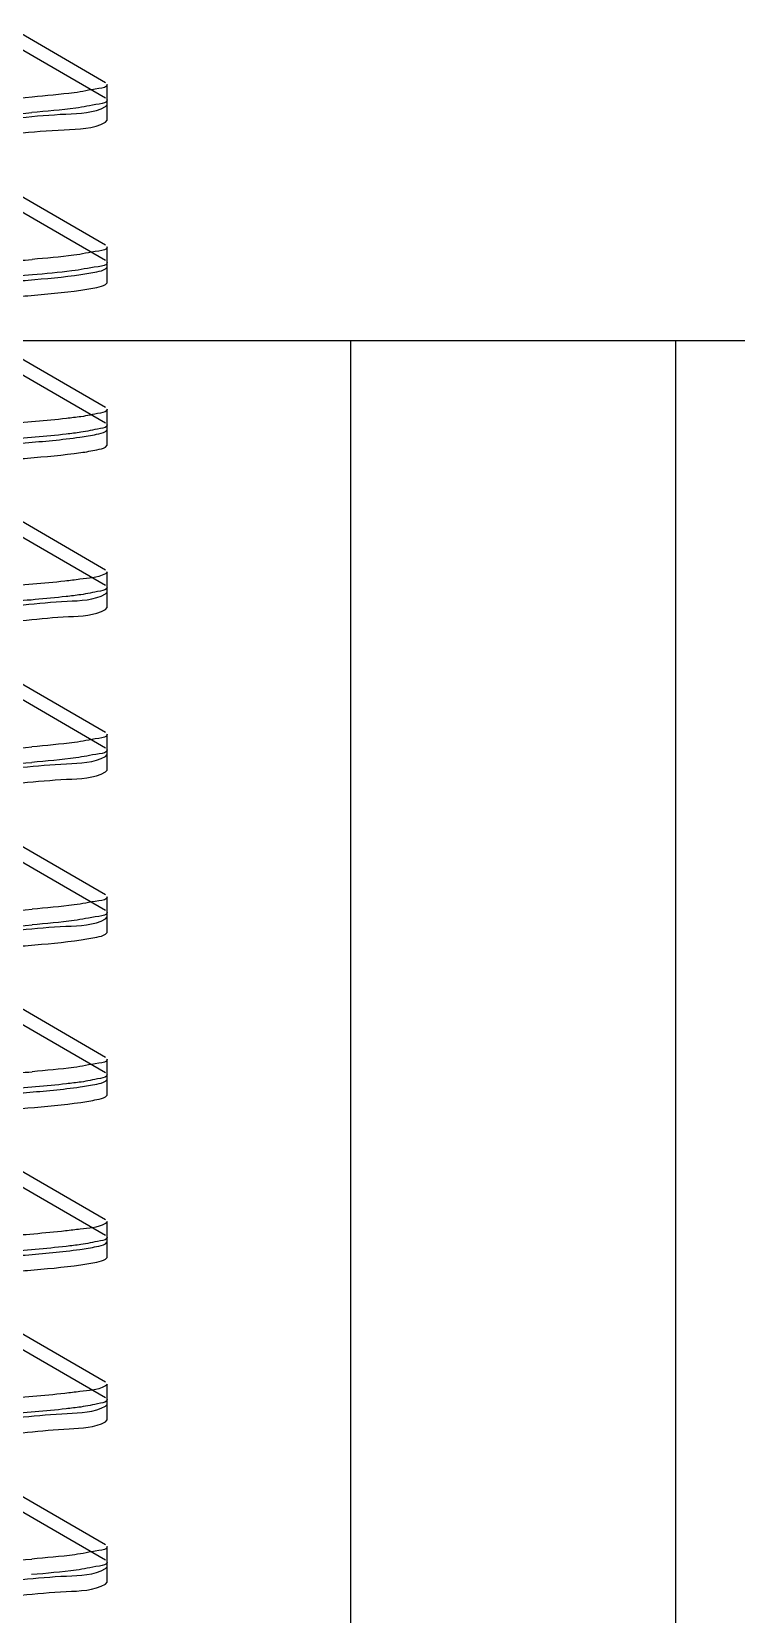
# Model space of a CAD drawing. Extents: x 69728788 to 150676229, y 20333219 to 43663798.
# Drawn here: x 75262334.6 to 75262409, y 20709038.3 to 20709205.3 of the extents above; entities that cross this region are included whole.
import ezdxf

# ---------------------------------------------------------------- set-up
doc = ezdxf.new("R2010")
doc.units = 0
doc.header["$LTSCALE"] = 1000
doc.header["$MEASUREMENT"] = 0
doc.layers.get('0').update_dxf_attribs({"linetype": 'CONTINUOUS'})

# ---------------------------------------------------------------- blocks, each defined once
blk = doc.blocks.new('gfhhrryyfd')
at = {"linetype": 'Continuous'}
for p, q in [((3693397.01, -1740978.2), (3693387.71, -1740972.81)), ((3693397.01, -1740979.84), (3693387.71, -1740974.45)), ((3693397.18, -1740980.53), (3693397.18, -1740978.38)), ((3693397.18, -1740980.53), (3693397.18, -1740978.38)), ((3693397.01, -1740980.71), (3693397.18, -1740980.53)), ((3693397.18, -1740982.17), (3693397.18, -1740980.02)), ((3693397.18, -1740982.17), (3693397.18, -1740980.02)), ((3693397.01, -1740982.36), (3693397.18, -1740982.17)), ((3693397.01, -1740995.34), (3693387.71, -1740989.95)), ((3693397.01, -1740996.98), (3693387.71, -1740991.59)), ((3693397.18, -1740997.67), (3693397.18, -1740995.53)), ((3693397.18, -1740997.67), (3693397.18, -1740995.53)), ((3693397.01, -1740997.86), (3693397.18, -1740997.67)), ((3693397.18, -1740999.31), (3693397.18, -1740997.17)), ((3693397.18, -1740999.31), (3693397.18, -1740997.17)), ((3693397.01, -1740999.5), (3693397.18, -1740999.31)), ((3693504.33, -1741005.43), (3693387.9, -1741005.43)), ((3693422.89, -1741005.43), (3693422.89, -1744418.97)), ((3693457.18, -1741005.43), (3693457.18, -1744418.97)), ((3693397.01, -1741012.49), (3693387.71, -1741007.1)), ((3693397.01, -1741014.13), (3693387.71, -1741008.74)), ((3693397.18, -1741014.82), (3693397.18, -1741012.67)), ((3693397.18, -1741014.82), (3693397.18, -1741012.67)), ((3693397.01, -1741015.01), (3693397.18, -1741014.82)), ((3693397.18, -1741016.46), (3693397.18, -1741014.31)), ((3693397.18, -1741016.46), (3693397.18, -1741014.31)), ((3693397.01, -1741016.65), (3693397.18, -1741016.46)), ((3693397.01, -1741029.63), (3693387.71, -1741024.24)), ((3693397.01, -1741031.27), (3693387.71, -1741025.89)), ((3693397.18, -1741031.96), (3693397.18, -1741029.82)), ((3693397.18, -1741031.96), (3693397.18, -1741029.82)), ((3693397.18, -1741033.6), (3693397.18, -1741031.46)), ((3693397.18, -1741033.6), (3693397.18, -1741031.46)), ((3693397.01, -1741032.15), (3693397.18, -1741031.96)), ((3693397.01, -1741033.79), (3693397.18, -1741033.6)), ((3693397.01, -1741046.78), (3693387.71, -1741041.39)), ((3693397.01, -1741048.42), (3693387.71, -1741043.03)), ((3693397.18, -1741049.11), (3693397.18, -1741046.96)), ((3693397.18, -1741049.11), (3693397.18, -1741046.96)), ((3693397.01, -1741049.3), (3693397.18, -1741049.11)), ((3693397.18, -1741050.75), (3693397.18, -1741048.61)), ((3693397.18, -1741050.75), (3693397.18, -1741048.61)), ((3693397.01, -1741050.94), (3693397.18, -1741050.75)), ((3693397.01, -1741063.92), (3693387.71, -1741058.53)), ((3693397.01, -1741065.56), (3693387.71, -1741060.18)), ((3693397.18, -1741066.25), (3693397.18, -1741064.11)), ((3693397.18, -1741066.25), (3693397.18, -1741064.11)), ((3693397.01, -1741066.44), (3693397.18, -1741066.25)), ((3693397.18, -1741067.89), (3693397.18, -1741065.75)), ((3693397.18, -1741067.89), (3693397.18, -1741065.75)), ((3693397.01, -1741068.08), (3693397.18, -1741067.89)), ((3693397.01, -1741081.07), (3693387.71, -1741075.68)), ((3693397.01, -1741082.71), (3693387.71, -1741077.32)), ((3693397.18, -1741083.4), (3693397.18, -1741081.26)), ((3693397.18, -1741083.4), (3693397.18, -1741081.26)), ((3693397.01, -1741083.59), (3693397.18, -1741083.4)), ((3693397.18, -1741085.04), (3693397.18, -1741082.9)), ((3693397.18, -1741085.04), (3693397.18, -1741082.9)), ((3693397.01, -1741085.23), (3693397.18, -1741085.04)), ((3693397.01, -1741098.21), (3693387.71, -1741092.83)), ((3693397.01, -1741099.85), (3693387.71, -1741094.47)), ((3693397.18, -1741100.54), (3693397.18, -1741098.4)), ((3693397.18, -1741100.54), (3693397.18, -1741098.4)), ((3693397.18, -1741102.18), (3693397.18, -1741100.04)), ((3693397.18, -1741102.18), (3693397.18, -1741100.04)), ((3693397.01, -1741100.73), (3693397.18, -1741100.54)), ((3693397.01, -1741102.37), (3693397.18, -1741102.18)), ((3693397.01, -1741115.36), (3693387.71, -1741109.97)), ((3693397.01, -1741117), (3693387.71, -1741111.61)), ((3693397.18, -1741117.69), (3693397.18, -1741115.55)), ((3693397.18, -1741117.69), (3693397.18, -1741115.55)), ((3693397.01, -1741117.88), (3693397.18, -1741117.69)), ((3693397.18, -1741119.33), (3693397.18, -1741117.19)), ((3693397.18, -1741119.33), (3693397.18, -1741117.19)), ((3693397.01, -1741119.52), (3693397.18, -1741119.33)), ((3693397.01, -1741132.5), (3693387.71, -1741127.12)), ((3693397.01, -1741134.14), (3693387.71, -1741128.76)), ((3693397.18, -1741134.83), (3693397.18, -1741132.69)), ((3693397.18, -1741134.83), (3693397.18, -1741132.69)), ((3693397.01, -1741135.02), (3693397.18, -1741134.83)), ((3693397.18, -1741136.47), (3693397.18, -1741134.33)), ((3693397.18, -1741136.47), (3693397.18, -1741134.33)), ((3693397.01, -1741136.66), (3693397.18, -1741136.47))]:
    blk.add_line(p, q, dxfattribs=at)
for centre, radius, start, end in [((3693363.61, -1740674.4), 306.38, 273.7314, 274.8001), ((3693364.52, -1740687.45), 294.94, 273.8317, 274.8033), ((3693363.33, -1740688.01), 309.93, 273.7005, 274.7995), ((3693363.92, -1740746.85), 302.5, 273.7655, 274.8009), ((3693364.59, -1740756.89), 294.08, 273.8398, 274.8035), ((3693363.62, -1740760.25), 306.26, 273.7325, 274.8002), ((3693363.63, -1740761.97), 306.18, 273.7327, 274.7996), ((3693363.34, -1740773.85), 309.82, 273.7014, 274.7995), ((3693363.93, -1740832.7), 302.38, 273.7666, 274.8009)]:
    blk.add_arc(centre, radius, start, end, dxfattribs=at)
for points in [[(3693393.7, -1740979.26), (3693392.22, -1740979.44), (3693390.74, -1740979.58), (3693389.25, -1740979.71)], [(3693393.86, -1740980.88), (3693392.32, -1740981.08), (3693390.77, -1740981.22), (3693389.22, -1740981.35)], [(3693393.66, -1740996.41), (3693392.2, -1740996.59), (3693390.73, -1740996.73), (3693389.27, -1740996.85)], [(3693393.46, -1740998.07), (3693392.07, -1740998.24), (3693390.68, -1740998.37), (3693389.28, -1740998.49)], [(3693389.28, -1740998.49), (3693387.09, -1740998.68), (3693384.89, -1740998.83), (3693382.69, -1740998.98)], [(3693393.74, -1741047.83), (3693392.25, -1741048.02), (3693390.74, -1741048.16), (3693389.24, -1741048.29)], [(3693393.88, -1741049.45), (3693392.33, -1741049.66), (3693390.77, -1741049.8), (3693389.21, -1741049.93)], [(3693393.7, -1741064.98), (3693392.22, -1741065.17), (3693390.74, -1741065.31), (3693389.25, -1741065.43)], [(3693393.69, -1741066.62), (3693392.21, -1741066.81), (3693390.73, -1741066.95), (3693389.25, -1741067.08)], [(3693393.66, -1741082.13), (3693392.2, -1741082.32), (3693390.73, -1741082.45), (3693389.27, -1741082.58)], [(3693393.75, -1741133.56), (3693392.25, -1741133.75), (3693390.74, -1741133.89), (3693389.24, -1741134.02)], [(3693393.92, -1741135.18), (3693392.35, -1741135.38), (3693390.78, -1741135.53), (3693389.2, -1741135.66)]]:
    blk.add_open_spline(points, degree=3, dxfattribs=at)
for points, knots in [([(3693397.18, -1740978.38), (3693397.18, -1740978.71), (3693395.44, -1740978.91), (3693394.57, -1740979.15), (3693393.7, -1740979.26)], [0, 0, 0, 0, 0.270729, 1, 1, 1, 1]), ([(3693383.34, -1740982.29), (3693386.51, -1740982.08), (3693390.94, -1740981.47), (3693395.78, -1740981.42), (3693397.01, -1740980.71)], [0, 0, 0, 0, 0.69148, 1, 1, 1, 1]), ([(3693397.18, -1740980.02), (3693397.18, -1740980.34), (3693395.53, -1740980.54), (3693394.7, -1740980.77), (3693393.86, -1740980.88)], [0, 0, 0, 0, 0.271512, 1, 1, 1, 1]), ([(3693382.69, -1740983.97), (3693386.02, -1740983.76), (3693390.66, -1740983.12), (3693395.73, -1740983.09), (3693397.01, -1740982.36)], [0, 0, 0, 0, 0.692236, 1, 1, 1, 1]), ([(3693397.18, -1740995.53), (3693397.18, -1740995.86), (3693395.42, -1740996.05), (3693394.54, -1740996.3), (3693393.66, -1740996.41)], [0, 0, 0, 0, 0.270557, 1, 1, 1, 1]), ([(3693397.18, -1740997.17), (3693397.18, -1740997.52), (3693395.31, -1740997.7), (3693394.39, -1740997.96), (3693393.46, -1740998.07)], [0, 0, 0, 0, 0.269818, 1, 1, 1, 1]), ([(3693394.41, -1740998.45), (3693394.98, -1740998.37), (3693395.85, -1740998.22), (3693396.74, -1740998.02), (3693397.01, -1740997.86)], [0, 0, 0, 0, 0.642793, 1, 1, 1, 1]), ([(3693386.34, -1740999.23), (3693387.17, -1740999.17), (3693389.87, -1740998.95), (3693392.56, -1740998.71), (3693394.41, -1740998.45)], [0, 0, 0, 0, 0.307531, 1, 1, 1, 1]), ([(3693394.41, -1741000.09), (3693394.97, -1741000.01), (3693395.85, -1740999.86), (3693396.74, -1740999.66), (3693397.01, -1740999.5)], [0, 0, 0, 0, 0.642903, 1, 1, 1, 1]), ([(3693386.32, -1741000.87), (3693387.15, -1741000.81), (3693389.85, -1741000.6), (3693392.55, -1741000.35), (3693394.41, -1741000.09)], [0, 0, 0, 0, 0.307522, 1, 1, 1, 1]), ([(3693397.18, -1741012.67), (3693397.18, -1741012.94), (3693395.82, -1741013.17), (3693395.11, -1741013.35), (3693394.41, -1741013.45)], [0, 0, 0, 0, 0.274623, 1, 1, 1, 1]), ([(3693394.41, -1741013.45), (3693393.9, -1741013.52), (3693391.22, -1741013.85), (3693388.52, -1741014.07), (3693386.34, -1741014.23)], [0, 0, 0, 0, 0.191299, 1, 1, 1, 1]), ([(3693397.18, -1741014.31), (3693397.18, -1741014.58), (3693395.82, -1741014.81), (3693395.1, -1741014.99), (3693394.41, -1741015.09)], [0, 0, 0, 0, 0.274573, 1, 1, 1, 1]), ([(3693385.97, -1741016.4), (3693386.82, -1741016.34), (3693389.61, -1741016.12), (3693392.39, -1741015.88), (3693394.31, -1741015.61)], [0, 0, 0, 0, 0.307277, 1, 1, 1, 1]), ([(3693394.41, -1741015.09), (3693393.89, -1741015.17), (3693391.2, -1741015.5), (3693388.5, -1741015.71), (3693386.32, -1741015.87)], [0, 0, 0, 0, 0.191309, 1, 1, 1, 1]), ([(3693394.31, -1741015.61), (3693394.9, -1741015.53), (3693395.8, -1741015.37), (3693396.73, -1741015.17), (3693397.01, -1741015.01)], [0, 0, 0, 0, 0.644321, 1, 1, 1, 1]), ([(3693394.4, -1741017.24), (3693394.97, -1741017.16), (3693395.84, -1741017), (3693396.73, -1741016.81), (3693397.01, -1741016.65)], [0, 0, 0, 0, 0.643034, 1, 1, 1, 1]), ([(3693386.28, -1741018.02), (3693387.12, -1741017.96), (3693389.82, -1741017.74), (3693392.53, -1741017.5), (3693394.4, -1741017.24)], [0, 0, 0, 0, 0.307507, 1, 1, 1, 1]), ([(3693397.18, -1741029.82), (3693397.18, -1741029.91), (3693396.15, -1741030.55), (3693395.22, -1741030.48), (3693394.31, -1741030.61)], [0, 0, 0, 0, 0.088769, 1, 1, 1, 1]), ([(3693394.31, -1741030.61), (3693393.78, -1741030.68), (3693391.01, -1741031.02), (3693388.22, -1741031.24), (3693385.97, -1741031.4)], [0, 0, 0, 0, 0.191493, 1, 1, 1, 1]), ([(3693397.18, -1741031.46), (3693397.18, -1741031.73), (3693395.81, -1741031.96), (3693395.1, -1741032.14), (3693394.4, -1741032.24)], [0, 0, 0, 0, 0.274514, 1, 1, 1, 1]), ([(3693383.79, -1741033.7), (3693386.85, -1741033.49), (3693391.14, -1741032.9), (3693395.82, -1741032.83), (3693397.01, -1741032.15)], [0, 0, 0, 0, 0.690888, 1, 1, 1, 1]), ([(3693394.4, -1741032.24), (3693393.88, -1741032.31), (3693391.18, -1741032.64), (3693388.47, -1741032.86), (3693386.28, -1741033.02)], [0, 0, 0, 0, 0.191315, 1, 1, 1, 1]), ([(3693384.28, -1741035.3), (3693387.23, -1741035.1), (3693391.36, -1741034.53), (3693395.86, -1741034.45), (3693397.01, -1741033.79)], [0, 0, 0, 0, 0.690218, 1, 1, 1, 1]), ([(3693397.18, -1741046.96), (3693397.18, -1741047.29), (3693395.46, -1741047.49), (3693394.6, -1741047.72), (3693393.74, -1741047.83)], [0, 0, 0, 0, 0.270944, 1, 1, 1, 1]), ([(3693383.56, -1741050.86), (3693386.68, -1741050.65), (3693391.04, -1741050.05), (3693395.8, -1741049.99), (3693397.01, -1741049.3)], [0, 0, 0, 0, 0.691188, 1, 1, 1, 1]), ([(3693397.18, -1741048.61), (3693397.18, -1741048.92), (3693395.54, -1741049.12), (3693394.71, -1741049.35), (3693393.88, -1741049.45)], [0, 0, 0, 0, 0.271575, 1, 1, 1, 1]), ([(3693383.56, -1741052.5), (3693386.68, -1741052.29), (3693391.04, -1741051.69), (3693395.8, -1741051.63), (3693397.01, -1741050.94)], [0, 0, 0, 0, 0.691187, 1, 1, 1, 1]), ([(3693397.18, -1741064.11), (3693397.18, -1741064.44), (3693395.44, -1741064.63), (3693394.57, -1741064.87), (3693393.7, -1741064.98)], [0, 0, 0, 0, 0.270735, 1, 1, 1, 1]), ([(3693383.34, -1741068.02), (3693386.51, -1741067.81), (3693390.94, -1741067.19), (3693395.78, -1741067.15), (3693397.01, -1741066.44)], [0, 0, 0, 0, 0.691471, 1, 1, 1, 1]), ([(3693397.18, -1741065.75), (3693397.18, -1741066.08), (3693395.43, -1741066.27), (3693394.56, -1741066.51), (3693393.69, -1741066.62)], [0, 0, 0, 0, 0.270728, 1, 1, 1, 1]), ([(3693394.42, -1741068.67), (3693394.98, -1741068.59), (3693395.85, -1741068.44), (3693396.74, -1741068.24), (3693397.01, -1741068.08)], [0, 0, 0, 0, 0.642724, 1, 1, 1, 1]), ([(3693386.36, -1741069.45), (3693387.19, -1741069.39), (3693389.88, -1741069.17), (3693392.57, -1741068.93), (3693394.42, -1741068.67)], [0, 0, 0, 0, 0.307538, 1, 1, 1, 1]), ([(3693397.18, -1741081.26), (3693397.18, -1741081.58), (3693395.42, -1741081.78), (3693394.54, -1741082.02), (3693393.66, -1741082.13)], [0, 0, 0, 0, 0.270562, 1, 1, 1, 1]), ([(3693397.18, -1741082.9), (3693397.18, -1741083.16), (3693395.82, -1741083.39), (3693395.11, -1741083.57), (3693394.42, -1741083.67)], [0, 0, 0, 0, 0.274655, 1, 1, 1, 1]), ([(3693386.11, -1741084.97), (3693386.96, -1741084.91), (3693389.71, -1741084.69), (3693392.45, -1741084.45), (3693394.34, -1741084.18)], [0, 0, 0, 0, 0.307301, 1, 1, 1, 1]), ([(3693394.42, -1741083.67), (3693393.91, -1741083.74), (3693391.23, -1741084.07), (3693388.54, -1741084.29), (3693386.36, -1741084.45)], [0, 0, 0, 0, 0.191295, 1, 1, 1, 1]), ([(3693394.34, -1741084.18), (3693394.93, -1741084.1), (3693395.82, -1741083.95), (3693396.73, -1741083.75), (3693397.01, -1741083.59)], [0, 0, 0, 0, 0.643804, 1, 1, 1, 1]), ([(3693386.32, -1741086.6), (3693387.15, -1741086.53), (3693389.85, -1741086.32), (3693392.55, -1741086.08), (3693394.41, -1741085.82)], [0, 0, 0, 0, 0.30752, 1, 1, 1, 1]), ([(3693394.41, -1741085.82), (3693394.97, -1741085.74), (3693395.85, -1741085.58), (3693396.74, -1741085.39), (3693397.01, -1741085.23)], [0, 0, 0, 0, 0.642901, 1, 1, 1, 1]), ([(3693397.18, -1741098.4), (3693397.18, -1741098.49), (3693396.17, -1741099.13), (3693395.24, -1741099.06), (3693394.34, -1741099.19)], [0, 0, 0, 0, 0.089018, 1, 1, 1, 1]), ([(3693394.34, -1741099.19), (3693393.82, -1741099.26), (3693391.09, -1741099.59), (3693388.34, -1741099.81), (3693386.11, -1741099.97)], [0, 0, 0, 0, 0.191493, 1, 1, 1, 1]), ([(3693397.18, -1741100.04), (3693397.18, -1741100.31), (3693395.82, -1741100.54), (3693395.1, -1741100.72), (3693394.41, -1741100.82)], [0, 0, 0, 0, 0.274574, 1, 1, 1, 1]), ([(3693385.97, -1741102.13), (3693386.83, -1741102.06), (3693389.61, -1741101.85), (3693392.39, -1741101.6), (3693394.31, -1741101.33)], [0, 0, 0, 0, 0.307277, 1, 1, 1, 1]), ([(3693394.41, -1741100.82), (3693393.89, -1741100.89), (3693391.2, -1741101.22), (3693388.5, -1741101.44), (3693386.32, -1741101.6)], [0, 0, 0, 0, 0.191309, 1, 1, 1, 1]), ([(3693394.31, -1741101.33), (3693394.9, -1741101.25), (3693395.8, -1741101.1), (3693396.73, -1741100.9), (3693397.01, -1741100.73)], [0, 0, 0, 0, 0.644305, 1, 1, 1, 1]), ([(3693386.28, -1741103.74), (3693387.12, -1741103.68), (3693389.83, -1741103.47), (3693392.53, -1741103.23), (3693394.4, -1741102.96)], [0, 0, 0, 0, 0.307507, 1, 1, 1, 1]), ([(3693394.4, -1741102.96), (3693394.97, -1741102.88), (3693395.84, -1741102.73), (3693396.73, -1741102.53), (3693397.01, -1741102.37)], [0, 0, 0, 0, 0.643031, 1, 1, 1, 1]), ([(3693394.31, -1741116.34), (3693393.78, -1741116.41), (3693391.01, -1741116.75), (3693388.22, -1741116.96), (3693385.97, -1741117.13)], [0, 0, 0, 0, 0.191494, 1, 1, 1, 1]), ([(3693397.18, -1741115.55), (3693397.18, -1741115.63), (3693396.15, -1741116.28), (3693395.22, -1741116.21), (3693394.31, -1741116.34)], [0, 0, 0, 0, 0.088777, 1, 1, 1, 1]), ([(3693383.79, -1741119.42), (3693386.86, -1741119.22), (3693391.14, -1741118.62), (3693395.82, -1741118.56), (3693397.01, -1741117.88)], [0, 0, 0, 0, 0.690877, 1, 1, 1, 1]), ([(3693394.4, -1741117.97), (3693393.88, -1741118.04), (3693391.18, -1741118.37), (3693388.47, -1741118.58), (3693386.28, -1741118.75)], [0, 0, 0, 0, 0.191315, 1, 1, 1, 1]), ([(3693397.18, -1741117.19), (3693397.18, -1741117.45), (3693395.81, -1741117.68), (3693395.1, -1741117.87), (3693394.4, -1741117.97)], [0, 0, 0, 0, 0.274515, 1, 1, 1, 1]), ([(3693384.44, -1741121.02), (3693387.35, -1741120.82), (3693391.43, -1741120.25), (3693395.88, -1741120.17), (3693397.01, -1741119.52)], [0, 0, 0, 0, 0.689986, 1, 1, 1, 1]), ([(3693397.18, -1741132.69), (3693397.18, -1741133.01), (3693395.46, -1741133.21), (3693394.61, -1741133.45), (3693393.75, -1741133.56)], [0, 0, 0, 0, 0.270952, 1, 1, 1, 1]), ([(3693383.57, -1741136.58), (3693386.68, -1741136.38), (3693391.04, -1741135.77), (3693395.8, -1741135.72), (3693397.01, -1741135.02)], [0, 0, 0, 0, 0.691179, 1, 1, 1, 1]), ([(3693397.18, -1741134.33), (3693397.18, -1741134.64), (3693395.56, -1741134.85), (3693394.74, -1741135.07), (3693393.92, -1741135.18)], [0, 0, 0, 0, 0.271773, 1, 1, 1, 1]), ([(3693383.42, -1741138.23), (3693386.57, -1741138.02), (3693390.98, -1741137.41), (3693395.79, -1741137.36), (3693397.01, -1741136.66)], [0, 0, 0, 0, 0.691368, 1, 1, 1, 1])]:
    blk.add_open_spline(points, degree=3, knots=knots, dxfattribs=at)

msp = doc.modelspace()

# ---------------------------------------------------------------- block references
at = {"lineweight": -3, "xscale": 0.9999959468841553, "yscale": 0.9999959506094456, "zscale": 0.9999959495959999}
msp.add_blockref('gfhhrryyfd', (71568960.34, 22450171.07), dxfattribs=at)

doc.saveas('drawing.dxf')
